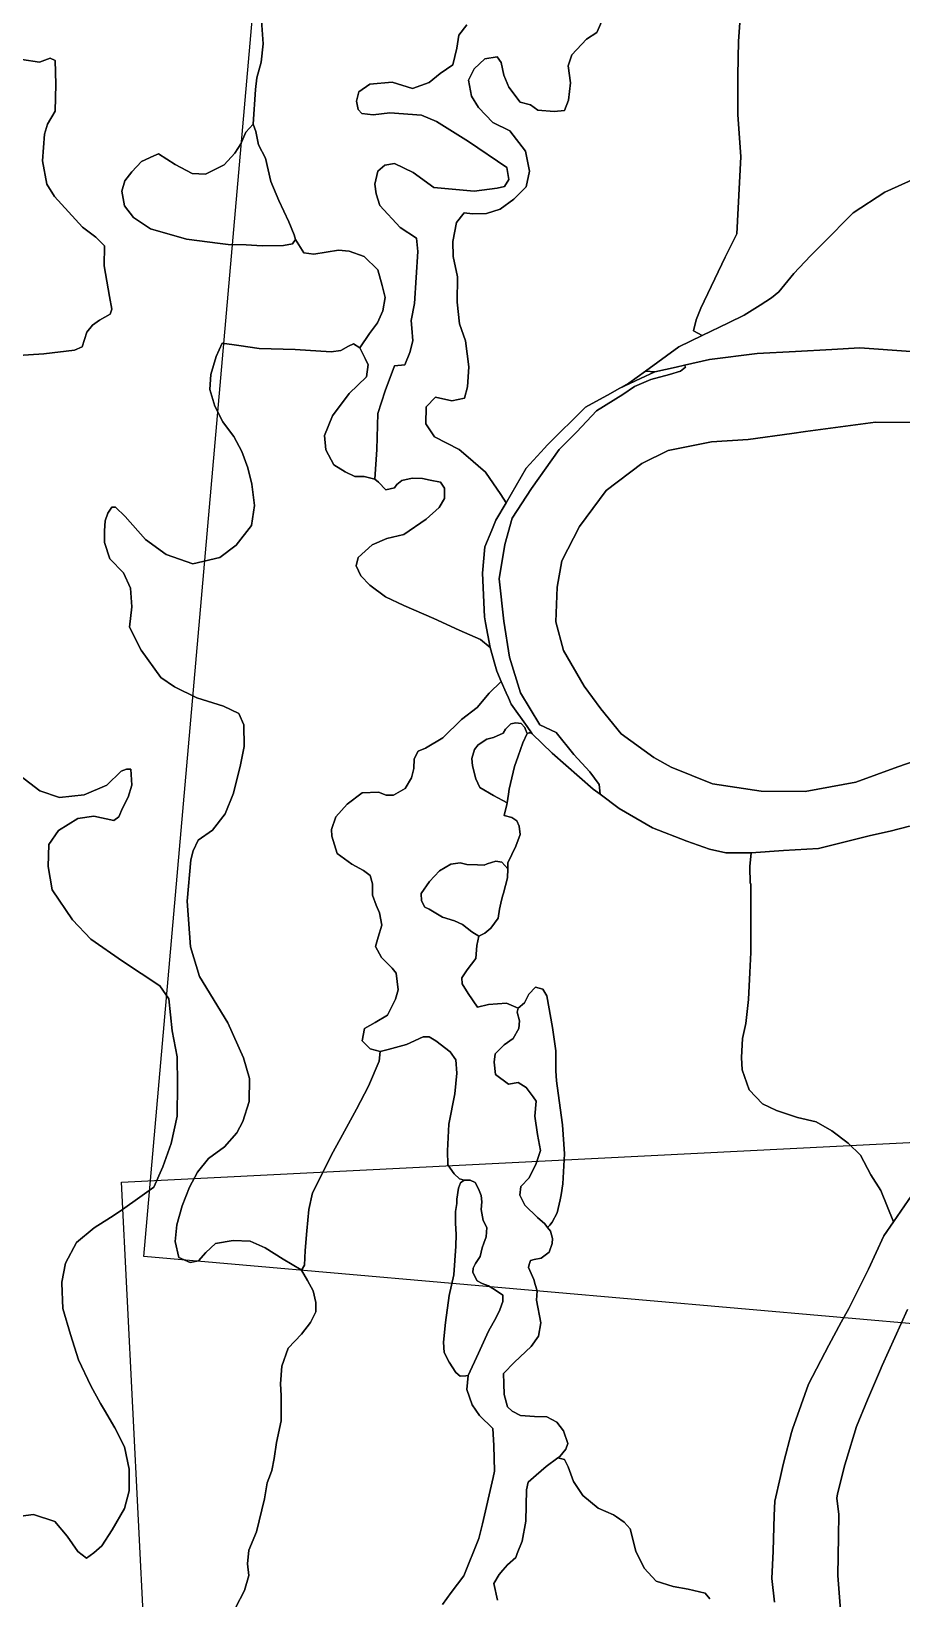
# Model space of a CAD drawing. Header units: inches. Extents: x 288635 to 1232953, y 676945 to 1655780.
# Drawn here: x 425495 to 437980, y 1149554 to 1172040 of the extents above; entities that cross this region are included whole.
import ezdxf

# ---------------------------------------------------------------- set-up
doc = ezdxf.new("R2010")
doc.units = ezdxf.units.IN
doc.header["$MEASUREMENT"] = 0
doc.layers.add('Images', color=7, linetype='Continuous')
picture_1 = doc.add_image_def('image8.jpg', size_in_pixel=(2583, 3985))
picture_2 = doc.add_image_def('image9.jpg', size_in_pixel=(2577, 3745))

msp = doc.modelspace()

# ---------------------------------------------------------------- linework, layer by layer
at = {"color": 1}
for points in [[(435690.5663, 1172636.6068), (435639.7064, 1171899.1387), (435631.2298, 1171407.4933), (435631.2298, 1170848.0348), (435673.613, 1170237.7164), (435614.2765, 1169135.7526), (435450.1967, 1168797.9176), (435097.2012, 1168067.6954), (435033.4927, 1167899.5181), (434995.3926, 1167740.7678), (435120.2223, 1167674.6485), (434785.8422, 1167512.1674), (434306.8853, 1167164.6057), (434068.2908, 1166991.4663), (433958.0326, 1166930.7118), (433926.3791, 1166913.2701), (433801.6819, 1166844.5593), (433445.9895, 1166648.5656), (432893.5384, 1166102.4645), (432855.9679, 1166061.522), (432591.5812, 1165773.406), (432307.3949, 1165274.3912), (432231.1948, 1165396.3114), (432007.6743, 1165716.3521), (431728.2738, 1165960.1926), (431631.7536, 1166041.4727), (431276.1528, 1166224.3531), (431154.2326, 1166407.2335), (431159.3126, 1166651.0739), (431291.3929, 1166793.3142), (431525.0733, 1166737.4341), (431707.9537, 1166778.0742), (431753.6738, 1166940.6345), (431768.9138, 1167225.1151), (431723.1937, 1167601.0358), (431636.8336, 1167844.8763), (431601.2735, 1168154.757), (431606.3535, 1168515.4377), (431545.3934, 1168810.0783), (431540.3134, 1169023.4387), (431596.1935, 1169297.7592), (431702.8737, 1169434.9195), (431824.7939, 1169419.6795), (432022.9143, 1169424.7595), (432221.0347, 1169490.7996), (432416.6768, 1169632.6427), (432594.4772, 1169810.443), (432640.1973, 1170033.9635), (432584.3172, 1170318.4441), (432360.7967, 1170613.0846), (432116.9562, 1170729.9249), (431908.6758, 1170948.3653), (431807.0756, 1171110.9256), (431766.4355, 1171339.5261), (431847.7157, 1171502.0864), (432000.116, 1171644.3267), (432177.9164, 1171674.8068), (432233.7965, 1171593.5266), (432274.4365, 1171410.6462), (432345.5567, 1171237.9259), (432508.117, 1171024.5655), (432655.4373, 1170983.9254), (432762.1175, 1170907.7252), (432995.798, 1170887.4052), (433143.1183, 1170902.6452), (433198.9984, 1171049.9655), (433229.4785, 1171298.886), (433193.9184, 1171542.7265), (433249.7985, 1171700.2068), (433458.0789, 1171928.8073), (433605.3992, 1172025.3275), (433696.8394, 1172228.5279)], [(438171.6612, 1169929.1282), (437739.8604, 1169731.0078), (437282.6594, 1169436.3672), (436850.8586, 1168994.4063), (436673.0582, 1168816.6059), (436434.2978, 1168567.6854), (436218.7824, 1168302.2076), (436114.3985, 1168216.8026), (435948.3223, 1168111.1177), (435720.1019, 1167966.1405), (435495.9883, 1167857.2398), (435120.2223, 1167674.6485), (434995.3926, 1167740.7678), (435033.4927, 1167899.5181), (435097.2012, 1168067.6954), (435450.1967, 1168797.9176), (435614.2765, 1169135.7526), (435673.613, 1170237.7164), (435631.2298, 1170848.0348), (435631.2298, 1171407.4933), (435639.7064, 1171899.1387), (435690.5663, 1172636.6068)], [(428791.8971, 1172262.2149), (428819.7684, 1171861.4609), (428791.1933, 1171597.9354), (428727.6932, 1171372.51), (428712.2358, 1171203.4994), (428677.6375, 1170708.777), (428572.0119, 1170595.0263), (428502.2255, 1170423.7324), (428414.6376, 1170293.6428), (428261.1789, 1170124.3091), (427993.9492, 1169989.3714), (427800.803, 1169999.9547), (427560.0317, 1170129.6008), (427316.6146, 1170280.4136), (427250.4686, 1170253.9552), (427073.1974, 1170174.5801), (426938.2596, 1170026.4131), (426835.0719, 1169894.1212), (426792.7385, 1169745.9542), (426829.7802, 1169536.9329), (426962.0722, 1169370.2451), (427202.8435, 1169206.2031), (427721.4279, 1169058.0362), (428204.1587, 1168995.8175), (428316.7416, 1168981.3068), (428574.1467, 1168974.7066), (428806.4686, 1168961.6641), (429113.3859, 1168968.0141), (429242.5028, 1168989.1809), (429284.8363, 1169052.681), (429405.4865, 1168862.1806), (429545.1868, 1168843.1306), (429901.018, 1168900.2825), (430053.1878, 1168885.464), (430266.9716, 1168811.3805), (430463.822, 1168618.7634), (430529.4571, 1168393.923), (430572.8305, 1168222.946), (430534.7304, 1168030.3289), (430458.5303, 1167856.7619), (430344.2301, 1167704.3616), (430205.8968, 1167500.632), (430116.9966, 1167557.7822), (430045.0298, 1167523.9154), (429932.8462, 1167460.4153), (429795.2626, 1167441.3653), (429280.9116, 1167473.1153), (428764.4439, 1167490.0487), (428470.2267, 1167532.3821), (428233.1595, 1167568.3655), (428148.4927, 1167375.7485), (428070.6352, 1167115.3698), (428055.3326, 1166901.1333), (428126.9164, 1166662.5205), (428239.4789, 1166437.3956), (428266.5209, 1166402.241), (428400.2824, 1166228.351), (428512.8449, 1166011.2663), (428601.2868, 1165778.1012), (428657.568, 1165544.9361), (428698.2843, 1165236.1425), (428650.6592, 1164950.3919), (428433.7005, 1164669.933), (428200.8667, 1164490.016), (427809.2826, 1164400.0574), (427428.2818, 1164532.3494), (427133.0062, 1164748.2498), (426840.9056, 1165078.4505), (426701.2053, 1165211.8007), (426650.4052, 1165214.9757), (426593.2551, 1165126.0756), (426555.155, 1165018.1254), (426542.455, 1164872.0751), (426542.455, 1164706.9747), (426621.8302, 1164472.0243), (426818.6806, 1164268.8239), (426914.9891, 1164050.8068), (426936.1558, 1163780.9312), (426904.4057, 1163489.889), (427068.4477, 1163161.805), (427354.1983, 1162770.2209), (427548.7649, 1162637.4215), (427869.74, 1162479.5314), (428250.7407, 1162358.8811), (428469.8162, 1162250.9309), (428542.8413, 1162089.0056), (428546.0163, 1161777.855), (428495.2162, 1161517.5045), (428396.791, 1161107.9286), (428272.9658, 1160812.6531), (428091.9904, 1160577.7026), (427885.615, 1160438.0023), (427815.9684, 1160284.1218), (427783.8825, 1160153.3101), (427730.9657, 1159560.6422), (427778.5908, 1158904.4742), (427905.5911, 1158481.1401), (428313.0502, 1157814.3887), (428540.5924, 1157311.6794), (428625.4073, 1157016.9092), (428617.3671, 1156687.262), (428528.9252, 1156397.8156), (428440.4833, 1156237.0121), (428263.5994, 1156036.0077), (428038.4745, 1155867.1641), (427877.671, 1155674.1998), (427765.1085, 1155457.1151), (427660.5862, 1155191.7893), (427580.1845, 1154918.4233), (427556.9952, 1154678.8008), (427612.3452, 1154449.4937), (427773.1487, 1154377.1321), (427893.7513, 1154401.2526), (427998.2736, 1154521.8553), (428134.9566, 1154650.4981), (428392.2422, 1154690.699), (428633.4475, 1154682.6588), (428850.5322, 1154586.1767), (429107.8179, 1154425.3732), (429365.1035, 1154272.6098), (429369.0735, 1154265.7455), (429455.2652, 1154116.7162), (429538.0568, 1153969.5312), (429574.853, 1153803.9481), (429574.853, 1153790.4672), (429574.853, 1153684.3603), (429574.853, 1153670.8794), (429501.2606, 1153514.4954), (429372.4737, 1153348.9123), (429179.2934, 1153146.5329), (429087.3028, 1152888.9592), (429067.353, 1152637.5824), (429078.1037, 1152470.0843), (429078.1037, 1152456.6034), (429078.1037, 1152286.103), (429078.1037, 1152272.6221), (429078.1037, 1152120.5199), (429078.1037, 1152107.039), (429013.7103, 1151794.271), (428976.9141, 1151564.2944), (428942.6366, 1151390.9682), (428927.557, 1151337.8325), (428875.7244, 1151214.7301), (428841.5547, 1150986.9321), (428726.2861, 1150510.7629), (428614.5259, 1150251.6823), (428594.2059, 1150053.562), (428614.5259, 1149885.9216), (428553.5658, 1149672.5612), (428421.4855, 1149423.6407)], [(431741.0355, 1172132.0077), (431629.2753, 1171984.6874), (431598.7952, 1171796.727), (431542.9151, 1171557.9665), (431360.0347, 1171436.0463), (431202.5544, 1171303.966), (430963.7939, 1171217.6059), (430669.1533, 1171309.046), (430349.1127, 1171283.646), (430191.6324, 1171171.8858), (430161.1523, 1171039.8055), (430181.4724, 1170917.8853), (430237.3525, 1170862.0051), (430399.9128, 1170841.6851), (430638.6733, 1170872.1652), (431090.7942, 1170836.6051), (431309.2346, 1170745.1649), (431766.4355, 1170460.6843), (432315.0766, 1170084.7636), (432345.5567, 1169912.0432), (432284.5966, 1169815.5231), (432177.9164, 1169790.123), (431847.7157, 1169744.4029), (431268.5945, 1169800.283), (430973.9539, 1170013.6434), (430704.7134, 1170145.7237), (430567.5531, 1170120.3237), (430465.9529, 1170033.9635), (430420.2328, 1169846.0031), (430440.5529, 1169708.8428), (430496.433, 1169541.2025), (430785.9936, 1169226.2419), (431019.674, 1169073.8416), (431039.9941, 1168880.8012), (430990.0406, 1168133.193), (430944.3206, 1167889.3525), (430954.4806, 1167782.6723), (430969.7206, 1167599.792), (430924.0005, 1167432.1516), (430852.8804, 1167254.3513), (430705.5601, 1167239.1112), (430572.5042, 1166884.0035), (430464.554, 1166556.9778), (430448.6789, 1166042.6268), (430420.1039, 1165617.1759), (430267.7036, 1165652.101), (430134.3533, 1165652.101), (429994.653, 1165718.7761), (429832.7277, 1165820.3763), (429718.4275, 1166036.2768), (429699.3774, 1166242.6522), (429813.6777, 1166525.2278), (430054.9782, 1166845.9034), (430302.6286, 1167084.0289), (430327.6743, 1167258.4266), (430308.9891, 1167295.2437), (430282.0969, 1167348.2317), (430205.8968, 1167500.632), (430344.2301, 1167704.3616), (430458.5303, 1167856.7619), (430534.7304, 1168030.3289), (430572.8305, 1168222.946), (430529.4571, 1168393.923), (430463.822, 1168618.7634), (430266.9716, 1168811.3805), (430053.1878, 1168885.464), (429901.018, 1168900.2825), (429545.1868, 1168843.1306), (429405.4865, 1168862.1806), (429284.8363, 1169052.681), (429265.7862, 1169120.4144), (429187.4694, 1169304.5648), (429044.8058, 1169613.5988), (428929.2356, 1169885.3793), (428854.3054, 1170218.12), (428751.4352, 1170412.4304), (428717.1451, 1170604.2007), (428677.6375, 1170708.777), (428712.2358, 1171203.4994), (428727.6932, 1171372.51), (428791.1933, 1171597.9354), (428819.7684, 1171861.4609), (428791.8971, 1172262.2149)], [(433696.8394, 1172228.5279), (433605.3992, 1172025.3275), (433458.0789, 1171928.8073), (433249.7985, 1171700.2068), (433193.9184, 1171542.7265), (433229.4785, 1171298.886), (433198.9984, 1171049.9655), (433143.1183, 1170902.6452), (432995.798, 1170887.4052), (432762.1175, 1170907.7252), (432655.4373, 1170983.9254), (432508.117, 1171024.5655), (432345.5567, 1171237.9259), (432274.4365, 1171410.6462), (432233.7965, 1171593.5266), (432177.9164, 1171674.8068), (432000.116, 1171644.3267), (431847.7157, 1171502.0864), (431766.4355, 1171339.5261), (431807.0756, 1171110.9256), (431908.6758, 1170948.3653), (432116.9562, 1170729.9249), (432360.7967, 1170613.0846), (432584.3172, 1170318.4441), (432640.1973, 1170033.9635), (432594.4772, 1169810.443), (432416.6768, 1169632.6427), (432221.0347, 1169490.7996), (432022.9143, 1169424.7595), (431824.7939, 1169419.6795), (431702.8737, 1169434.9195), (431596.1935, 1169297.7592), (431540.3134, 1169023.4387), (431545.3934, 1168810.0783), (431606.3535, 1168515.4377), (431601.2735, 1168154.757), (431636.8336, 1167844.8763), (431723.1937, 1167601.0358), (431768.9138, 1167225.1151), (431753.6738, 1166940.6345), (431707.9537, 1166778.0742), (431525.0733, 1166737.4341), (431291.3929, 1166793.3142), (431159.3126, 1166651.0739), (431154.2326, 1166407.2335), (431276.1528, 1166224.3531), (431631.7536, 1166041.4727), (431728.2738, 1165960.1926), (432007.6743, 1165716.3521), (432231.1948, 1165396.3114), (432307.3949, 1165274.3912), (432159.2764, 1165025.5523), (432101.2106, 1164885.0706), (432001.796, 1164644.5516), (431966.236, 1164268.6308), (431996.716, 1163638.7096), (432011.6899, 1163554.3723), (432074.6427, 1163199.8043), (431937.9597, 1163312.3667), (431632.433, 1163449.0497), (431270.6251, 1163617.8934), (430836.4556, 1163802.8174), (430576.9073, 1163927.1844), (430350.2537, 1164093.1729), (430220.0785, 1164229.6982), (430156.5784, 1164369.3984), (430181.9784, 1164493.2237), (430382.0038, 1164671.0241), (430594.7292, 1164763.0992), (430836.0297, 1164823.4244), (431156.7054, 1165042.4998), (431344.0307, 1165207.6001), (431420.2309, 1165337.7754), (431423.4059, 1165487.0007), (431363.0808, 1165569.5508), (431217.0305, 1165601.3009), (431105.9053, 1165626.701), (430959.855, 1165629.876), (430807.4547, 1165598.1259), (430737.6045, 1165537.8008), (430705.8545, 1165490.1757), (430582.0292, 1165461.6006), (430474.079, 1165569.5508), (430420.1039, 1165617.1759), (430448.6789, 1166042.6268), (430464.554, 1166556.9778), (430572.5042, 1166884.0035), (430705.5601, 1167239.1112), (430852.8804, 1167254.3513), (430924.0005, 1167432.1516), (430969.7206, 1167599.792), (430954.4806, 1167782.6723), (430944.3206, 1167889.3525), (430990.0406, 1168133.193), (431039.9941, 1168880.8012), (431019.674, 1169073.8416), (430785.9936, 1169226.2419), (430496.433, 1169541.2025), (430440.5529, 1169708.8428), (430420.2328, 1169846.0031), (430465.9529, 1170033.9635), (430567.5531, 1170120.3237), (430704.7134, 1170145.7237), (430973.9539, 1170013.6434), (431268.5945, 1169800.283), (431847.7157, 1169744.4029), (432177.9164, 1169790.123), (432284.5966, 1169815.5231), (432345.5567, 1169912.0432), (432315.0766, 1170084.7636), (431766.4355, 1170460.6843), (431309.2346, 1170745.1649), (431090.7942, 1170836.6051), (430638.6733, 1170872.1652), (430399.9128, 1170841.6851), (430237.3525, 1170862.0051), (430181.4724, 1170917.8853), (430161.1523, 1171039.8055), (430191.6324, 1171171.8858), (430349.1127, 1171283.646), (430669.1533, 1171309.046), (430963.7939, 1171217.6059), (431202.5544, 1171303.966), (431360.0347, 1171436.0463), (431542.9151, 1171557.9665), (431598.7952, 1171796.727), (431629.2753, 1171984.6874), (431741.0355, 1172132.0077)], [(425356.756, 1171635.1896), (425610.7565, 1171599.6295), (425763.1568, 1171655.5096), (425834.2769, 1171619.9496), (425844.4369, 1171279.5889), (425834.2769, 1170893.5081), (425727.5967, 1170705.5477), (425681.8766, 1170563.3075), (425656.4766, 1170182.3067), (425717.4367, 1169847.026), (425829.1969, 1169669.2257), (426230.5177, 1169232.3448), (426418.4781, 1169085.0245), (426545.4783, 1168963.1043), (426540.3983, 1168673.5437), (426616.5985, 1168236.6628), (426647.0785, 1168053.7824), (426626.7585, 1167982.6623), (426474.3582, 1167896.3021), (426372.758, 1167825.182), (426291.4778, 1167723.5818), (426225.4377, 1167515.3014), (426113.6775, 1167464.5013), (425671.7166, 1167413.7012), (425234.8357, 1167383.2211)], [(425234.8357, 1167383.2211), (425671.7166, 1167413.7012), (426113.6775, 1167464.5013), (426225.4377, 1167515.3014), (426291.4778, 1167723.5818), (426372.758, 1167825.182), (426474.3582, 1167896.3021), (426626.7585, 1167982.6623), (426647.0785, 1168053.7824), (426616.5985, 1168236.6628), (426540.3983, 1168673.5437), (426545.4783, 1168963.1043), (426418.4781, 1169085.0245), (426230.5177, 1169232.3448), (425829.1969, 1169669.2257), (425717.4367, 1169847.026), (425656.4766, 1170182.3067), (425681.8766, 1170563.3075), (425727.5967, 1170705.5477), (425834.2769, 1170893.5081), (425844.4369, 1171279.5889), (425834.2769, 1171619.9496), (425763.1568, 1171655.5096), (425610.7565, 1171599.6295), (425356.756, 1171635.1896)], [(438910.6099, 1167387.7571), (437381.5268, 1167499.5173), (436979.8136, 1167477.3538), (436458.4399, 1167448.5883), (435908.3239, 1167418.2371), (435224.7307, 1167331.3062), (434863.5519, 1167250.0611), (434743.9292, 1167223.1526), (434439.6718, 1167154.7116), (434306.8853, 1167164.6057), (434785.8422, 1167512.1674), (435120.2223, 1167674.6485), (435495.9883, 1167857.2398), (435720.1019, 1167966.1405), (435948.3223, 1168111.1177), (436114.3985, 1168216.8026), (436218.7824, 1168302.2076), (436434.2978, 1168567.6854), (436673.0582, 1168816.6059), (436850.8586, 1168994.4063), (437282.6594, 1169436.3672), (437739.8604, 1169731.0078), (438171.6612, 1169929.1282)], [(438094.8515, 1160638.2803), (437815.451, 1160567.1601), (437532.3745, 1160500.3968), (436789.2889, 1160318.2396), (436286.3679, 1160287.7596), (435819.0518, 1160254.1359), (435458.3262, 1160254.1045), (435223.3758, 1160304.9046), (434896.3501, 1160422.3798), (434404.2241, 1160612.8802), (433927.9732, 1160892.2808), (433656.2665, 1161094.3191), (433641.495, 1161233.8612), (433504.3347, 1161416.7416), (433275.7342, 1161665.6621), (433021.7337, 1161980.6227), (432788.0533, 1162092.3829), (432513.7327, 1162549.5838), (432356.2524, 1163062.6649), (432270.9506, 1163575.7459), (432207.4504, 1164184.2888), (432286.8256, 1164676.4148), (432392.6591, 1165057.4155), (432667.8264, 1165480.7497), (433064.9667, 1166041.9321), (433318.9672, 1166295.9326), (433604.7178, 1166594.3832), (433979.3686, 1166829.3337), (434148.7287, 1166944.4276), (434383.6792, 1167043.9112), (434648.263, 1167117.9946), (434809.13, 1167166.6781), (434878.9802, 1167221.7115), (434863.5519, 1167250.0611), (435224.7307, 1167331.3062), (435908.3239, 1167418.2371), (436458.4399, 1167448.5883), (436979.8136, 1167477.3538), (437381.5268, 1167499.5173), (438910.6099, 1167387.7571)], [(438453.409, 1166427.6352), (437605.0473, 1166432.7152), (437104.9369, 1166364.9036), (436601.3725, 1166296.6236), (436406.1649, 1166270.1548), (435776.2436, 1166183.7947), (435253.0026, 1166148.2346), (434628.1613, 1166026.3143), (434252.2406, 1165838.354), (433739.1595, 1165452.2732), (433358.1588, 1164934.1122), (433104.1583, 1164441.3512), (433038.1181, 1164065.4304), (433017.7981, 1163567.5894), (433129.5583, 1163156.1086), (433424.1989, 1162643.0276), (433662.9594, 1162317.9069), (433957.6, 1161962.3062), (434424.9609, 1161621.9455), (434673.8814, 1161484.7853), (435268.2426, 1161246.0248), (435964.204, 1161139.3446), (436594.1252, 1161134.2646), (437320.5667, 1161266.3448), (437925.0879, 1161489.8653), (438453.409, 1161667.6656)], [(438453.409, 1161667.6656), (437925.0879, 1161489.8653), (437320.5667, 1161266.3448), (436594.1252, 1161134.2646), (435964.204, 1161139.3446), (435268.2426, 1161246.0248), (434673.8814, 1161484.7853), (434424.9609, 1161621.9455), (433957.6, 1161962.3062), (433662.9594, 1162317.9069), (433424.1989, 1162643.0276), (433129.5583, 1163156.1086), (433017.7981, 1163567.5894), (433038.1181, 1164065.4304), (433104.1583, 1164441.3512), (433358.1588, 1164934.1122), (433739.1595, 1165452.2732), (434252.2406, 1165838.354), (434628.1613, 1166026.3143), (435253.0026, 1166148.2346), (435776.2436, 1166183.7947), (436406.1649, 1166270.1548), (436601.3725, 1166296.6236), (437104.9369, 1166364.9036), (437605.0473, 1166432.7152), (438453.409, 1166427.6352)], [(431395.1253, 1149469.4097), (431518.8667, 1149641.1163), (431700.7136, 1149881.796), (431914.074, 1150415.197), (431968.9586, 1150625.2724), (432120.2236, 1151292.8342), (432137.5945, 1151385.479), (432127.4344, 1151751.2397), (432117.2744, 1151995.0802), (431924.234, 1152183.0406), (431817.5538, 1152335.4409), (431742.9745, 1152557.1387), (431760.4849, 1152754.6141), (431907.4655, 1153076.9049), (432051.3992, 1153390.1722), (432164.8527, 1153586.5992), (432213.9595, 1153700.0528), (432259.6796, 1153816.893), (432257.9862, 1153906.6399), (432139.4527, 1153989.6134), (432051.3992, 1154040.4135), (431961.4406, 1154075.5502), (431892.6488, 1154115.2378), (431828.9233, 1154235.0426), (431834.4533, 1154295.873), (431866.4457, 1154364.4281), (431935.0008, 1154464.9756), (431962.4229, 1154588.3748), (431985.3018, 1154653.1984), (432017.267, 1154743.7665), (432030.978, 1154880.8767), (431976.1339, 1154981.4243), (431947.3819, 1155135.9661), (431956.9956, 1155246.4925), (431948.5289, 1155339.6261), (431908.3122, 1155432.7596), (431863.8621, 1155525.8931), (431787.662, 1155559.7598), (431702.9951, 1155559.7598), (431637.3783, 1155576.6932), (431561.1782, 1155650.7767), (431470.1613, 1155775.6603), (431463.2269, 1155980.8594), (431485.1781, 1156362.8102), (431571.374, 1156796.4817), (431599.9491, 1157094.9323), (431584.0741, 1157285.4327), (431501.5239, 1157399.7329), (431295.1485, 1157558.4832), (431203.0733, 1157615.6333), (431114.1731, 1157612.4583), (430876.0476, 1157504.5081), (430614.9619, 1157434.9193), (430498.7683, 1157402.8376), (430354.0451, 1157443.0385), (430241.4826, 1157555.6009), (430273.6433, 1157732.4848), (430426.4067, 1157820.9267), (430603.2905, 1157925.449), (430720.2607, 1158156.5486), (430755.8207, 1158288.6288), (430730.4207, 1158527.3893), (430669.4606, 1158598.5095), (430517.0603, 1158750.9098), (430430.7001, 1158908.3901), (430471.3402, 1159045.5504), (430523.1986, 1159215.7307), (430491.4485, 1159395.6477), (430443.8234, 1159504.1271), (430388.2608, 1159647.0024), (430390.9067, 1159808.3985), (430353.8649, 1159930.1071), (430261.2606, 1160001.5448), (430094.5728, 1160091.5033), (429882.059, 1160244.4327), (429804.5441, 1160493.825), (429799.496, 1160588.4774), (429862.9961, 1160771.0403), (430027.0381, 1160950.9573), (430238.7052, 1161114.9993), (430474.1848, 1161122.9368), (430582.6642, 1161080.6034), (430691.1436, 1161080.6034), (430855.1856, 1161175.8536), (430950.4358, 1161331.9581), (430982.1858, 1161464.25), (430987.4775, 1161604.4794), (431043.0401, 1161712.9588), (431151.5195, 1161757.9381), (431400.2283, 1161903.4592), (431667.458, 1162165.3972), (431889.7085, 1162340.0226), (432064.3338, 1162546.398), (432233.6003, 1162712.1759), (432304.705, 1162551.1037), (432338.5125, 1162476.0555), (432377.7168, 1162389.0271), (432377.7168, 1162389.0271), (432606.8627, 1162065.7238), (432669.9065, 1161976.7749), (432637.8105, 1161976.1228), (432608.1544, 1161967.3169), (432584.0605, 1162023.8357), (432572.1232, 1162051.8378), (432523.0164, 1162111.1046), (432446.8163, 1162121.2646), (432372.3095, 1162106.0246), (432296.1093, 1162026.4378), (432262.2426, 1161972.251), (432126.7756, 1161909.5976), (432026.8688, 1161884.1975), (431903.2552, 1161801.224), (431851.8246, 1161735.3338), (431815.2619, 1161607.3643), (431823.0985, 1161500.264), (431869.3885, 1161313.543), (431930.3486, 1161193.3161), (432123.389, 1161076.4759), (432318.7843, 1160972.2254), (432314.9526, 1160949.235), (432278.6698, 1160787.7889), (432389.0312, 1160761.8239), (432457.823, 1160711.553), (432492.2189, 1160634.8237), (432508.0939, 1160518.4068), (432447.4265, 1160349.6111), (432330.8227, 1160108.3018), (432328.7801, 1160026.5965), (432243.51, 1160121.531), (432156.1974, 1160134.7602), (432031.8429, 1160095.0726), (431989.2522, 1160078.9106), (431896.9052, 1160079.7267), (431742.3882, 1160088.1934), (431647.138, 1160109.3601), (431513.7877, 1160092.4268), (431350.8041, 1159997.1766), (431204.7538, 1159844.7763), (431088.3369, 1159669.0926), (431090.4536, 1159565.3757), (431139.137, 1159476.4755), (431202.6371, 1159446.8421), (431394.1958, 1159333.0711), (431563.5295, 1159280.1543), (431680.4657, 1159227.9326), (431812.2383, 1159118.7582), (431915.426, 1159060.5497), (431886.3218, 1158922.9661), (431873.0926, 1158740.4032), (431748.209, 1158576.8904), (431671.4797, 1158463.1193), (431676.7714, 1158375.8067), (431761.4382, 1158238.2231), (431895.9575, 1158038.1681), (432052.4805, 1158079.4727), (432311.7727, 1158095.3478), (432478.4605, 1158023.9101), (432465.1605, 1157965.8575), (432497.7751, 1157843.7285), (432488.2501, 1157732.6033), (432405.6999, 1157589.728), (432275.5247, 1157500.8278), (432148.5244, 1157370.6526), (432132.6494, 1157250.0023), (432154.8744, 1157075.377), (432339.0248, 1156935.6767), (432478.7251, 1156961.0768), (432593.0253, 1156888.0516), (432691.4505, 1156754.7013), (432735.9006, 1156691.2012), (432716.8506, 1156475.3008), (432758.1256, 1156214.9503), (432799.4007, 1155983.1748), (432739.0756, 1155799.0244), (432634.3004, 1155592.649), (432516.8252, 1155465.6488), (432500.9501, 1155344.9985), (432573.9753, 1155198.9482), (432757.6538, 1155024.6007), (432860.9473, 1154933.1605), (432901.3842, 1154879.2447), (432942.2275, 1154824.787), (432969.3209, 1154723.1868), (432967.6276, 1154650.3733), (432923.6008, 1154526.7597), (432810.1472, 1154438.7062), (432708.547, 1154418.3861), (432656.0536, 1154403.1461), (432637.4269, 1154347.266), (432624.9269, 1154304.1409), (432701.1211, 1154131.1892), (432724.4044, 1154059.2224), (432749.8045, 1153972.4389), (432741.3378, 1153834.8553), (432804.8379, 1153511.0046), (432768.8545, 1153318.3876), (432665.1376, 1153170.2206), (432423.8372, 1152947.9702), (432268.6645, 1152782.9472), (432273.3243, 1152639.7919), (432279.9035, 1152484.4192), (432324.3536, 1152304.5022), (432394.2038, 1152245.2354), (432510.6207, 1152183.852), (432713.8211, 1152169.0353), (432889.5048, 1152162.6852), (433031.3217, 1152086.4851), (433126.5719, 1151959.4848), (433192.1887, 1151781.6845), (433164.672, 1151697.0177), (433075.7718, 1151595.4174), (433047.7997, 1151574.7424), (432881.0381, 1151451.4838), (432737.1045, 1151324.4836), (432622.8042, 1151225), (432599.5208, 1151114.9332), (432586.8208, 1150666.1989), (432533.904, 1150378.3317), (432466.4854, 1150200.4264), (432447.4868, 1150143.4304), (432325.611, 1150037.8047), (432259.2526, 1149962.5986), (432203.7352, 1149899.6788), (432130.6098, 1149769.678), (432183.595, 1149532.898)], [(435228.1615, 1149551.8158), (435161.4864, 1149634.366), (434917.0109, 1149688.3411), (434704.2855, 1149729.6161), (434456.635, 1149805.8163), (434288.3596, 1149989.9667), (434167.7094, 1150237.6172), (434085.1592, 1150555.1178), (433998.6403, 1150651.3822), (433888.613, 1150728.8663), (433848.3567, 1150757.2158), (433626.1062, 1150852.466), (433405.9725, 1151032.383), (433272.6222, 1151233.4667), (433194.3054, 1151443.0171), (433141.3886, 1151548.8507), (433047.7997, 1151574.7424), (433075.7718, 1151595.4174), (433164.672, 1151697.0177), (433192.1887, 1151781.6845), (433126.5719, 1151959.4848), (433031.3217, 1152086.4851), (432889.5048, 1152162.6852), (432713.8211, 1152169.0353), (432510.6207, 1152183.852), (432394.2038, 1152245.2354), (432324.3536, 1152304.5022), (432279.9035, 1152484.4192), (432273.3243, 1152639.7919), (432268.6645, 1152782.9472), (432423.8372, 1152947.9702), (432665.1376, 1153170.2206), (432768.8545, 1153318.3876), (432804.8379, 1153511.0046), (432741.3378, 1153834.8553), (432749.8045, 1153972.4389), (432724.4044, 1154059.2224), (432701.1211, 1154131.1892), (432624.9269, 1154304.1409), (432637.4269, 1154347.266), (432656.0536, 1154403.1461), (432708.547, 1154418.3861), (432810.1472, 1154438.7062), (432923.6008, 1154526.7597), (432967.6276, 1154650.3733), (432969.3209, 1154723.1868), (432942.2275, 1154824.787), (432901.3842, 1154879.2447), (432932.0675, 1154912.8405), (432965.9342, 1154955.1739), (433036.0785, 1155089.6137), (433082.1566, 1155273.9261), (433093.8129, 1155348.2347), (433118.7194, 1155507.0136), (433141.5711, 1155936.6257), (433114.149, 1156352.5268), (433068.4456, 1156699.8728), (433027.3125, 1156983.234), (433020.3142, 1157127.8663), (433018.2116, 1157415.3672), (432973.2323, 1157746.0971), (432891.2113, 1158203.8272), (432833.0029, 1158296.4315), (432727.1693, 1158325.5357), (432631.9191, 1158224.9939), (432568.419, 1158103.2853), (432478.4605, 1158023.9101), (432311.7727, 1158095.3478), (432052.4805, 1158079.4727), (431895.9575, 1158038.1681), (431761.4382, 1158238.2231), (431676.7714, 1158375.8067), (431671.4797, 1158463.1193), (431748.209, 1158576.8904), (431873.0926, 1158740.4032), (431886.3218, 1158922.9661), (431915.426, 1159060.5497), (432002.7387, 1159102.8831), (432087.4056, 1159171.6749), (432190.5933, 1159317.1961), (432211.76, 1159444.1963), (432231.8917, 1159533.5309), (432254.0934, 1159632.0508), (432265.8252, 1159675.5019), (432325.531, 1159896.6347), (432328.7801, 1160026.5965), (432330.8227, 1160108.3018), (432447.4265, 1160349.6111), (432508.0939, 1160518.4068), (432492.2189, 1160634.8237), (432457.823, 1160711.553), (432389.0312, 1160761.8239), (432278.6698, 1160787.7889), (432314.9526, 1160949.235), (432318.7843, 1160972.2254), (432339.1502, 1161094.4202), (432351.5154, 1161168.6114), (432424.6408, 1161491.5823), (432478.4625, 1161642.2829), (432546.5166, 1161832.8345), (432608.1544, 1161967.3169), (432637.8105, 1161976.1228), (432669.9065, 1161976.7749), (432680.1957, 1161962.2579), (432965.9463, 1161686.0324), (433556.4974, 1161168.5063), (433656.2665, 1161094.3191), (433927.9732, 1160892.2808), (434404.2241, 1160612.8802), (434896.3501, 1160422.3798), (435223.3758, 1160304.9046), (435223.3758, 1160304.9046), (435458.3262, 1160254.1045), (435819.0518, 1160254.1359), (435800.3252, 1160058.0585), (435806.0903, 1159815.9257), (435816.5753, 1159814.3069), (435816.5753, 1159375.5541), (435816.5753, 1158823.0505), (435800.3252, 1158538.6737), (435784.0751, 1158148.6712), (435743.4498, 1157807.419), (435695.192, 1157588.0652), (435682.6015, 1157317.7401), (435693.1849, 1157143.1148), (435791.0809, 1156854.7184), (435984.2271, 1156650.9888), (436182.665, 1156558.3845), (436484.2906, 1156455.1967), (436754.1662, 1156396.9883), (436979.0624, 1156264.6964), (437214.5421, 1156090.071), (437389.1674, 1155915.4457), (437539.9802, 1155634.9868), (437682.8555, 1155407.4446), (437772.814, 1155185.1942), (437865.2914, 1154960.3191), (437723.0511, 1154757.1187), (437504.6107, 1154279.5977), (437220.1301, 1153715.7166), (437114.1306, 1153520.7532), (436935.6495, 1153192.4756), (436646.0889, 1152633.6744), (436485.2991, 1152187.0359), (436417.4885, 1151998.6732), (436402.0516, 1151939.5872), (436291.1417, 1151515.0698), (436270.1682, 1151434.792), (436239.9467, 1151304.2902), (436158.408, 1150952.1911), (436152.581, 1150746.3055), (436143.1679, 1150413.71), (436135.2566, 1150236.4965), (436117.7679, 1149844.7489), (436156.6227, 1149504.0223)], [(425250.0757, 1161424.3692), (425615.8365, 1161144.9686), (425900.317, 1161048.4484), (426250.8377, 1161084.0085), (426575.9584, 1161226.2488), (426784.2388, 1161424.3692), (426860.439, 1161454.8492), (426921.3991, 1161454.8492), (426936.6391, 1161226.2488), (426885.839, 1161053.5284), (426804.5589, 1160896.0481), (426748.6787, 1160769.0479), (426677.5586, 1160718.2478), (426393.078, 1160779.2079), (426159.3976, 1160748.7278), (425885.077, 1160576.0075), (425747.9167, 1160372.8071), (425737.7567, 1160057.8464), (425793.6368, 1159722.5658), (426083.1974, 1159290.7649), (426347.3579, 1159016.4444), (426804.5589, 1158701.4837), (427338.6846, 1158344.2196), (427465.8343, 1158157.7334), (427516.6941, 1157699.9946), (427584.5073, 1157327.0223), (427592.8517, 1156934.8318), (427584.5073, 1156475.8854), (427499.7408, 1156085.9598), (427381.0678, 1155746.894), (427253.9182, 1155458.6881), (427084.3853, 1155340.015), (426770.7494, 1155111.1456), (426628.5145, 1155020.6325), (426397.7771, 1154873.7996), (426143.4777, 1154661.8835), (425982.4215, 1154365.2009), (425931.5616, 1154093.9483), (425932.064, 1154083.1468), (425931.5616, 1154080.4674), (425948.5149, 1153715.9717), (426058.7113, 1153342.9993), (426168.9077, 1152978.5036), (426346.9172, 1152605.5313), (426488.5737, 1152353.0131), (426541.88, 1152257.9888), (426694.4596, 1152003.6895), (426830.0859, 1151732.4369), (426897.8991, 1151410.3244), (426897.8991, 1151101.6928), (426830.0859, 1150847.3934), (426652.0764, 1150542.2342), (426507.9734, 1150313.3648), (426389.3004, 1150211.6451), (426287.5807, 1150135.3553), (426160.431, 1150228.5984), (426007.8514, 1150448.9912), (425829.8419, 1150660.9073), (425524.6827, 1150762.627), (425202.5702, 1150720.2438)], [(425202.5702, 1150720.2438), (425524.6827, 1150762.627), (425829.8419, 1150660.9073), (426007.8514, 1150448.9912), (426160.431, 1150228.5984), (426287.5807, 1150135.3553), (426389.3004, 1150211.6451), (426507.9734, 1150313.3648), (426652.0764, 1150542.2342), (426830.0859, 1150847.3934), (426897.8991, 1151101.6928), (426897.8991, 1151410.3244), (426830.0859, 1151732.4369), (426694.4596, 1152003.6895), (426541.88, 1152257.9888), (426488.5737, 1152353.0131), (426346.9172, 1152605.5313), (426168.9077, 1152978.5036), (426058.7113, 1153342.9993), (425948.5149, 1153715.9717), (425931.5616, 1154080.4674), (425932.064, 1154083.1468), (425931.5616, 1154093.9483), (425982.4215, 1154365.2009), (426143.4777, 1154661.8835), (426397.7771, 1154873.7996), (426628.5145, 1155020.6325), (426770.7494, 1155111.1456), (427084.3853, 1155340.015), (427253.9182, 1155458.6881), (427381.0678, 1155746.894), (427499.7408, 1156085.9598), (427584.5073, 1156475.8854), (427592.8517, 1156934.8318), (427584.5073, 1157327.0223), (427516.6941, 1157699.9946), (427465.8343, 1158157.7334), (427338.6846, 1158344.2196), (426804.5589, 1158701.4837), (426347.3579, 1159016.4444), (426083.1974, 1159290.7649), (425793.6368, 1159722.5658), (425737.7567, 1160057.8464), (425747.9167, 1160372.8071), (425885.077, 1160576.0075), (426159.3976, 1160748.7278), (426393.078, 1160779.2079), (426677.5586, 1160718.2478), (426748.6787, 1160769.0479), (426804.5589, 1160896.0481), (426885.839, 1161053.5284), (426936.6391, 1161226.2488), (426921.3991, 1161454.8492), (426860.439, 1161454.8492), (426784.2388, 1161424.3692), (426575.9584, 1161226.2488), (426250.8377, 1161084.0085), (425900.317, 1161048.4484), (425615.8365, 1161144.9686), (425250.0757, 1161424.3692)], [(438125.2186, 1155344.7065), (437865.2914, 1154960.3191), (437772.814, 1155185.1942), (437682.8555, 1155407.4446), (437539.9802, 1155634.9868), (437389.1674, 1155915.4457), (437214.5421, 1156090.071), (436979.0624, 1156264.6964), (436754.1662, 1156396.9883), (436484.2906, 1156455.1967), (436182.665, 1156558.3845), (435984.2271, 1156650.9888), (435791.0809, 1156854.7184), (435693.1849, 1157143.1148), (435682.6015, 1157317.7401), (435695.192, 1157588.0652), (435743.4498, 1157807.419), (435784.0751, 1158148.6712), (435800.3252, 1158538.6737), (435816.5753, 1158823.0505), (435816.5753, 1159375.5541), (435816.5753, 1159814.3069), (435806.0903, 1159815.9257), (435800.3252, 1160058.0585), (435819.0518, 1160254.1359), (436286.3679, 1160287.7596), (436789.2889, 1160318.2396), (437532.3745, 1160500.3968), (437815.451, 1160567.1601), (438094.8515, 1160638.2803)], [(428421.4855, 1149423.6407), (428553.5658, 1149672.5612), (428614.5259, 1149885.9216), (428594.2059, 1150053.562), (428614.5259, 1150251.6823), (428726.2861, 1150510.7629), (428841.5547, 1150986.9321), (428875.7244, 1151214.7301), (428927.557, 1151337.8325), (428942.6366, 1151390.9682), (428976.9141, 1151564.2944), (429013.7103, 1151794.271), (429078.1037, 1152107.039), (429078.1037, 1152120.5199), (429078.1037, 1152272.6221), (429078.1037, 1152286.103), (429078.1037, 1152456.6034), (429078.1037, 1152470.0843), (429067.353, 1152637.5824), (429087.3028, 1152888.9592), (429179.2934, 1153146.5329), (429372.4737, 1153348.9123), (429501.2606, 1153514.4954), (429574.853, 1153670.8794), (429574.853, 1153684.3603), (429574.853, 1153790.4672), (429574.853, 1153803.9481), (429538.0568, 1153969.5312), (429455.2652, 1154116.7162), (429369.0735, 1154265.7455), (429413.3445, 1154339.5307), (429421.3847, 1154548.5752), (429445.5052, 1154829.9814), (429477.6659, 1155135.5081), (429525.907, 1155376.7133), (429670.6302, 1155658.1195), (429799.273, 1155923.4453), (429927.9158, 1156156.6104), (430161.0809, 1156574.6995), (430329.9246, 1156904.3467), (430482.6879, 1157266.1546), (430498.7683, 1157402.8376), (430614.9619, 1157434.9193), (430876.0476, 1157504.5081), (431114.1731, 1157612.4583), (431203.0733, 1157615.6333), (431295.1485, 1157558.4832), (431501.5239, 1157399.7329), (431584.0741, 1157285.4327), (431599.9491, 1157094.9323), (431571.374, 1156796.4817), (431485.1781, 1156362.8102), (431463.2269, 1155980.8594), (431470.1613, 1155775.6603), (431561.1782, 1155650.7767), (431637.3783, 1155576.6932), (431702.9951, 1155559.7598), (431652.195, 1155521.6597), (431620.445, 1155443.3429), (431596.7955, 1155284.5926), (431596.7955, 1155223.6524), (431578.5141, 1155109.3938), (431578.5141, 1154967.7132), (431577.3275, 1154940.4216), (431591.0373, 1154780.2746), (431585.9573, 1154609.2476), (431553.7839, 1154201.1534), (431489.4371, 1153904.8195), (431436.9437, 1153515.3521), (431407.2277, 1153233.7574), (431416.539, 1153084.9482), (431488.5058, 1152945.2479), (431585.8727, 1152797.081), (431585.8727, 1152797.081), (431647.2561, 1152744.1642), (431728.3938, 1152749.9265), (431760.4849, 1152754.6141), (431742.9745, 1152557.1387), (431817.5538, 1152335.4409), (431924.234, 1152183.0406), (432117.2744, 1151995.0802), (432127.4344, 1151751.2397), (432137.5945, 1151385.479), (432120.2236, 1151292.8342), (431968.9586, 1150625.2724), (431914.074, 1150415.197), (431700.7136, 1149881.796), (431518.8667, 1149641.1163), (431395.1253, 1149469.4097)], [(436156.6227, 1149504.0223), (436117.7679, 1149844.7489), (436135.2566, 1150236.4965), (436143.1679, 1150413.71), (436152.581, 1150746.3055), (436158.408, 1150952.1911), (436239.9467, 1151304.2902), (436270.1682, 1151434.792), (436291.1417, 1151515.0698), (436402.0516, 1151939.5872), (436417.4885, 1151998.6732), (436485.2991, 1152187.0359), (436646.0889, 1152633.6744), (436935.6495, 1153192.4756), (437114.1306, 1153520.7532), (437220.1301, 1153715.7166), (437504.6107, 1154279.5977), (437723.0511, 1154757.1187), (437865.2914, 1154960.3191), (438125.2186, 1155344.7065)], [(438061.9158, 1153702.4613), (437701.2351, 1152899.8197), (437661.4433, 1152806.0636), (437491.5379, 1152405.7386), (437330.3944, 1152026.0579), (437183.0741, 1151538.3769), (437166.9273, 1151474.4623), (437166.9262, 1151474.458), (437061.1538, 1151055.776), (437050.7287, 1150994.9628), (437078.3099, 1150761.0294), (437073.0182, 1150443.5288), (437062.4348, 1149887.9026), (437104.7683, 1149390.485)], [(437104.7683, 1149390.485), (437062.4348, 1149887.9026), (437073.0182, 1150443.5288), (437078.3099, 1150761.0294), (437050.7287, 1150994.9628), (437061.1538, 1151055.776), (437166.9262, 1151474.458), (437166.9273, 1151474.4623), (437183.0741, 1151538.3769), (437330.3944, 1152026.0579), (437491.5379, 1152405.7386), (437661.4433, 1152806.0636), (437701.2351, 1152899.8197), (438061.9158, 1153702.4613)], [(432183.595, 1149532.898), (432130.6098, 1149769.678), (432203.7352, 1149899.6788), (432259.2526, 1149962.5986), (432325.611, 1150037.8047), (432447.4868, 1150143.4304), (432466.4854, 1150200.4264), (432533.904, 1150378.3317), (432586.8208, 1150666.1989), (432599.5208, 1151114.9332), (432622.8042, 1151225), (432737.1045, 1151324.4836), (432881.0381, 1151451.4838), (433047.7997, 1151574.7424), (433141.3886, 1151548.8507), (433194.3054, 1151443.0171), (433272.6222, 1151233.4667), (433405.9725, 1151032.383), (433626.1062, 1150852.466), (433848.3567, 1150757.2158), (433888.613, 1150728.8663), (433998.6403, 1150651.3822), (434085.1592, 1150555.1178), (434167.7094, 1150237.6172), (434288.3596, 1149989.9667), (434456.635, 1149805.8163), (434704.2855, 1149729.6161), (434917.0109, 1149688.3411), (435161.4864, 1149634.366), (435228.1615, 1149551.8158)]]:
    msp.add_lwpolyline(points, dxfattribs=at)
for points in [[(428854.3054, 1170218.12), (428929.2356, 1169885.3793), (429044.8058, 1169613.5988), (429187.4694, 1169304.5648), (429265.7862, 1169120.4144), (429284.8363, 1169052.681), (429242.5028, 1168989.1809), (429113.3859, 1168968.0141), (428806.4686, 1168961.6641), (428574.1467, 1168974.7066), (428316.7416, 1168981.3068), (428204.1587, 1168995.8175), (427721.4279, 1169058.0362), (427202.8435, 1169206.2031), (426962.0722, 1169370.2451), (426829.7802, 1169536.9329), (426792.7385, 1169745.9542), (426835.0719, 1169894.1212), (426938.2596, 1170026.4131), (427073.1974, 1170174.5801), (427250.4686, 1170253.9552), (427316.6146, 1170280.4136), (427560.0317, 1170129.6008), (427800.803, 1169999.9547), (427993.9492, 1169989.3714), (428261.1789, 1170124.3091), (428414.6376, 1170293.6428), (428502.2255, 1170423.7324), (428572.0119, 1170595.0263), (428677.6375, 1170708.777), (428717.1451, 1170604.2007), (428751.4352, 1170412.4304), (428854.3054, 1170218.12)], [(429280.9116, 1167473.1153), (429795.2626, 1167441.3653), (429932.8462, 1167460.4153), (430045.0298, 1167523.9154), (430116.9966, 1167557.7822), (430205.8968, 1167500.632), (430282.0969, 1167348.2317), (430308.9891, 1167295.2437), (430327.6743, 1167258.4266), (430302.6286, 1167084.0289), (430054.9782, 1166845.9034), (429813.6777, 1166525.2278), (429699.3774, 1166242.6522), (429718.4275, 1166036.2768), (429832.7277, 1165820.3763), (429994.653, 1165718.7761), (430134.3533, 1165652.101), (430267.7036, 1165652.101), (430420.1039, 1165617.1759), (430474.079, 1165569.5508), (430582.0292, 1165461.6006), (430705.8545, 1165490.1757), (430737.6045, 1165537.8008), (430807.4547, 1165598.1259), (430959.855, 1165629.876), (431105.9053, 1165626.701), (431217.0305, 1165601.3009), (431363.0808, 1165569.5508), (431423.4059, 1165487.0007), (431420.2309, 1165337.7754), (431344.0307, 1165207.6001), (431156.7054, 1165042.4998), (430836.0297, 1164823.4244), (430594.7292, 1164763.0992), (430382.0038, 1164671.0241), (430181.9784, 1164493.2237), (430156.5784, 1164369.3984), (430220.0785, 1164229.6982), (430350.2537, 1164093.1729), (430576.9073, 1163927.1844), (430836.4556, 1163802.8174), (431270.6251, 1163617.8934), (431632.433, 1163449.0497), (431937.9597, 1163312.3667), (432074.6427, 1163199.8043), (432142.6725, 1162961.7001), (432171.1248, 1162862.1169), (432233.6003, 1162712.1759), (432064.3338, 1162546.398), (431889.7085, 1162340.0226), (431667.458, 1162165.3972), (431400.2283, 1161903.4592), (431151.5195, 1161757.9381), (431043.0401, 1161712.9588), (430987.4775, 1161604.4794), (430982.1858, 1161464.25), (430950.4358, 1161331.9581), (430855.1856, 1161175.8536), (430691.1436, 1161080.6034), (430582.6642, 1161080.6034), (430474.1848, 1161122.9368), (430238.7052, 1161114.9993), (430027.0381, 1160950.9573), (429862.9961, 1160771.0403), (429799.496, 1160588.4774), (429804.5441, 1160493.825), (429882.059, 1160244.4327), (430094.5728, 1160091.5033), (430261.2606, 1160001.5448), (430353.8649, 1159930.1071), (430390.9067, 1159808.3985), (430388.2608, 1159647.0024), (430443.8234, 1159504.1271), (430491.4485, 1159395.6477), (430523.1986, 1159215.7307), (430471.3402, 1159045.5504), (430430.7001, 1158908.3901), (430517.0603, 1158750.9098), (430669.4606, 1158598.5095), (430730.4207, 1158527.3893), (430755.8207, 1158288.6288), (430720.2607, 1158156.5486), (430603.2905, 1157925.449), (430426.4067, 1157820.9267), (430273.6433, 1157732.4848), (430241.4826, 1157555.6009), (430354.0451, 1157443.0385), (430498.7683, 1157402.8376), (430482.6879, 1157266.1546), (430329.9246, 1156904.3467), (430161.0809, 1156574.6995), (429927.9158, 1156156.6104), (429799.273, 1155923.4453), (429670.6302, 1155658.1195), (429525.907, 1155376.7133), (429477.6659, 1155135.5081), (429445.5052, 1154829.9814), (429421.3847, 1154548.5752), (429413.3445, 1154339.5307), (429369.0735, 1154265.7455), (429365.1035, 1154272.6098), (429107.8179, 1154425.3732), (428850.5322, 1154586.1767), (428633.4475, 1154682.6588), (428392.2422, 1154690.699), (428134.9566, 1154650.4981), (427998.2736, 1154521.8553), (427893.7513, 1154401.2526), (427773.1487, 1154377.1321), (427612.3452, 1154449.4937), (427556.9952, 1154678.8008), (427580.1845, 1154918.4233), (427660.5862, 1155191.7893), (427765.1085, 1155457.1151), (427877.671, 1155674.1998), (428038.4745, 1155867.1641), (428263.5994, 1156036.0077), (428440.4833, 1156237.0121), (428528.9252, 1156397.8156), (428617.3671, 1156687.262), (428625.4073, 1157016.9092), (428540.5924, 1157311.6794), (428313.0502, 1157814.3887), (427905.5911, 1158481.1401), (427778.5908, 1158904.4742), (427730.9657, 1159560.6422), (427783.8825, 1160153.3101), (427815.9684, 1160284.1218), (427885.615, 1160438.0023), (428091.9904, 1160577.7026), (428272.9658, 1160812.6531), (428396.791, 1161107.9286), (428495.2162, 1161517.5045), (428546.0163, 1161777.855), (428542.8413, 1162089.0056), (428469.8162, 1162250.9309), (428250.7407, 1162358.8811), (427869.74, 1162479.5314), (427548.7649, 1162637.4215), (427354.1983, 1162770.2209), (427068.4477, 1163161.805), (426904.4057, 1163489.889), (426936.1558, 1163780.9312), (426914.9891, 1164050.8068), (426818.6806, 1164268.8239), (426621.8302, 1164472.0243), (426542.455, 1164706.9747), (426542.455, 1164872.0751), (426555.155, 1165018.1254), (426593.2551, 1165126.0756), (426650.4052, 1165214.9757), (426701.2053, 1165211.8007), (426840.9056, 1165078.4505), (427133.0062, 1164748.2498), (427428.2818, 1164532.3494), (427809.2826, 1164400.0574), (428200.8667, 1164490.016), (428433.7005, 1164669.933), (428650.6592, 1164950.3919), (428698.2843, 1165236.1425), (428657.568, 1165544.9361), (428601.2868, 1165778.1012), (428512.8449, 1166011.2663), (428400.2824, 1166228.351), (428266.5209, 1166402.241), (428239.4789, 1166437.3956), (428126.9164, 1166662.5205), (428055.3326, 1166901.1333), (428070.6352, 1167115.3698), (428148.4927, 1167375.7485), (428233.1595, 1167568.3655), (428470.2267, 1167532.3821), (428764.4439, 1167490.0487), (429280.9116, 1167473.1153)], [(433641.495, 1161233.8612), (433656.2665, 1161094.3191), (433556.4974, 1161168.5063), (432965.9463, 1161686.0324), (432680.1957, 1161962.2579), (432669.9065, 1161976.7749), (432606.8627, 1162065.7238), (432377.7168, 1162389.0271), (432338.5125, 1162476.0555), (432304.705, 1162551.1037), (432233.6003, 1162712.1759), (432171.1248, 1162862.1169), (432142.6725, 1162961.7001), (432074.6427, 1163199.8043), (432011.6899, 1163554.3723), (431996.716, 1163638.7096), (431966.236, 1164268.6308), (432001.796, 1164644.5516), (432101.2106, 1164885.0706), (432159.2764, 1165025.5523), (432307.3949, 1165274.3912), (432591.5812, 1165773.406), (432855.9679, 1166061.522), (432893.5384, 1166102.4645), (433445.9895, 1166648.5656), (433801.6819, 1166844.5593), (433926.3791, 1166913.2701), (434235.5122, 1167058.7279), (434439.6718, 1167154.7116), (434743.9292, 1167223.1526), (434863.5519, 1167250.0611), (434878.9802, 1167221.7115), (434809.13, 1167166.6781), (434648.263, 1167117.9946), (434383.6792, 1167043.9112), (434148.7287, 1166944.4276), (433979.3686, 1166829.3337), (433604.7178, 1166594.3832), (433318.9672, 1166295.9326), (433064.9667, 1166041.9321), (432667.8264, 1165480.7497), (432392.6591, 1165057.4155), (432286.8256, 1164676.4148), (432207.4504, 1164184.2888), (432270.9506, 1163575.7459), (432356.2524, 1163062.6649), (432513.7327, 1162549.5838), (432788.0533, 1162092.3829), (433021.7337, 1161980.6227), (433275.7342, 1161665.6621), (433504.3347, 1161416.7416), (433641.495, 1161233.8612)], [(434235.5122, 1167058.7279), (433926.3791, 1166913.2701), (433958.0326, 1166930.7118), (434068.2908, 1166991.4663), (434306.8853, 1167164.6057), (434439.6718, 1167154.7116), (434235.5122, 1167058.7279)], [(432339.1502, 1161094.4202), (432318.7843, 1160972.2254), (432123.389, 1161076.4759), (431930.3486, 1161193.3161), (431869.3885, 1161313.543), (431823.0985, 1161500.264), (431815.2619, 1161607.3643), (431851.8246, 1161735.3338), (431903.2552, 1161801.224), (432026.8688, 1161884.1975), (432126.7756, 1161909.5976), (432262.2426, 1161972.251), (432296.1093, 1162026.4378), (432372.3095, 1162106.0246), (432446.8163, 1162121.2646), (432523.0164, 1162111.1046), (432572.1232, 1162051.8378), (432584.0605, 1162023.8357), (432608.1544, 1161967.3169), (432546.5166, 1161832.8345), (432478.4625, 1161642.2829), (432424.6408, 1161491.5823), (432351.5154, 1161168.6114), (432339.1502, 1161094.4202)], [(432243.51, 1160121.531), (432328.7801, 1160026.5965), (432325.531, 1159896.6347), (432265.8252, 1159675.5019), (432254.0934, 1159632.0508), (432231.8917, 1159533.5309), (432211.76, 1159444.1963), (432190.5933, 1159317.1961), (432087.4056, 1159171.6749), (432002.7387, 1159102.8831), (431915.426, 1159060.5497), (431812.2383, 1159118.7582), (431680.4657, 1159227.9326), (431563.5295, 1159280.1543), (431394.1958, 1159333.0711), (431202.6371, 1159446.8421), (431139.137, 1159476.4755), (431090.4536, 1159565.3757), (431088.3369, 1159669.0926), (431204.7538, 1159844.7763), (431350.8041, 1159997.1766), (431513.7877, 1160092.4268), (431647.138, 1160109.3601), (431742.3882, 1160088.1934), (431896.9052, 1160079.7267), (431989.2522, 1160078.9106), (432031.8429, 1160095.0726), (432156.1974, 1160134.7602), (432243.51, 1160121.531)], [(433027.3125, 1156983.234), (433068.4456, 1156699.8728), (433114.149, 1156352.5268), (433141.5711, 1155936.6257), (433118.7194, 1155507.0136), (433093.8129, 1155348.2347), (433082.1566, 1155273.9261), (433036.0785, 1155089.6137), (432965.9342, 1154955.1739), (432932.0675, 1154912.8405), (432901.3842, 1154879.2447), (432860.9473, 1154933.1605), (432757.6538, 1155024.6007), (432573.9753, 1155198.9482), (432500.9501, 1155344.9985), (432516.8252, 1155465.6488), (432634.3004, 1155592.649), (432739.0756, 1155799.0244), (432799.4007, 1155983.1748), (432758.1256, 1156214.9503), (432716.8506, 1156475.3008), (432735.9006, 1156691.2012), (432691.4505, 1156754.7013), (432593.0253, 1156888.0516), (432478.7251, 1156961.0768), (432339.0248, 1156935.6767), (432154.8744, 1157075.377), (432132.6494, 1157250.0023), (432148.5244, 1157370.6526), (432275.5247, 1157500.8278), (432405.6999, 1157589.728), (432488.2501, 1157732.6033), (432497.7751, 1157843.7285), (432465.1605, 1157965.8575), (432478.4605, 1158023.9101), (432568.419, 1158103.2853), (432631.9191, 1158224.9939), (432727.1693, 1158325.5357), (432833.0029, 1158296.4315), (432891.2113, 1158203.8272), (432973.2323, 1157746.0971), (433018.2116, 1157415.3672), (433020.3142, 1157127.8663), (433027.3125, 1156983.234)], [(431728.3938, 1152749.9265), (431647.2561, 1152744.1642), (431585.8727, 1152797.081), (431488.5058, 1152945.2479), (431416.539, 1153084.9482), (431407.2277, 1153233.7574), (431436.9437, 1153515.3521), (431489.4371, 1153904.8195), (431553.7839, 1154201.1534), (431585.9573, 1154609.2476), (431591.0373, 1154780.2746), (431577.3275, 1154940.4216), (431578.5141, 1154967.7132), (431578.5141, 1155109.3938), (431596.7955, 1155223.6524), (431596.7955, 1155284.5926), (431620.445, 1155443.3429), (431652.195, 1155521.6597), (431702.9951, 1155559.7598), (431787.662, 1155559.7598), (431863.8621, 1155525.8931), (431908.3122, 1155432.7596), (431948.5289, 1155339.6261), (431956.9956, 1155246.4925), (431947.3819, 1155135.9661), (431976.1339, 1154981.4243), (432030.978, 1154880.8767), (432017.267, 1154743.7665), (431985.3018, 1154653.1984), (431962.4229, 1154588.3748), (431935.0008, 1154464.9756), (431866.4457, 1154364.4281), (431834.4533, 1154295.873), (431828.9233, 1154235.0426), (431892.6488, 1154115.2378), (431961.4406, 1154075.5502), (432051.3992, 1154040.4135), (432139.4527, 1153989.6134), (432257.9862, 1153906.6399), (432259.6796, 1153816.893), (432213.9595, 1153700.0528), (432164.8527, 1153586.5992), (432051.3992, 1153390.1722), (431907.4655, 1153076.9049), (431760.4849, 1152754.6141), (431728.3938, 1152749.9265)]]:
    msp.add_lwpolyline(points, close=True, dxfattribs=at)

# ---------------------------------------------------------------- pictures from other files: only their frames are drawn
at = {"layer": 'Images'}
image = msp.add_image(picture_1, insert=(427108.5363, 1154462.5647), size_in_units=(43232.8973, 66698.8369), rotation=-4.99958309, dxfattribs=at)
image.dxf.flags = 7
image = msp.add_image(picture_2, insert=(429959.2992, 1092538.0496), size_in_units=(43398.7091, 63068.7488), rotation=2.882431983, dxfattribs=at)
image.dxf.flags = 7

doc.saveas('drawing.dxf')
